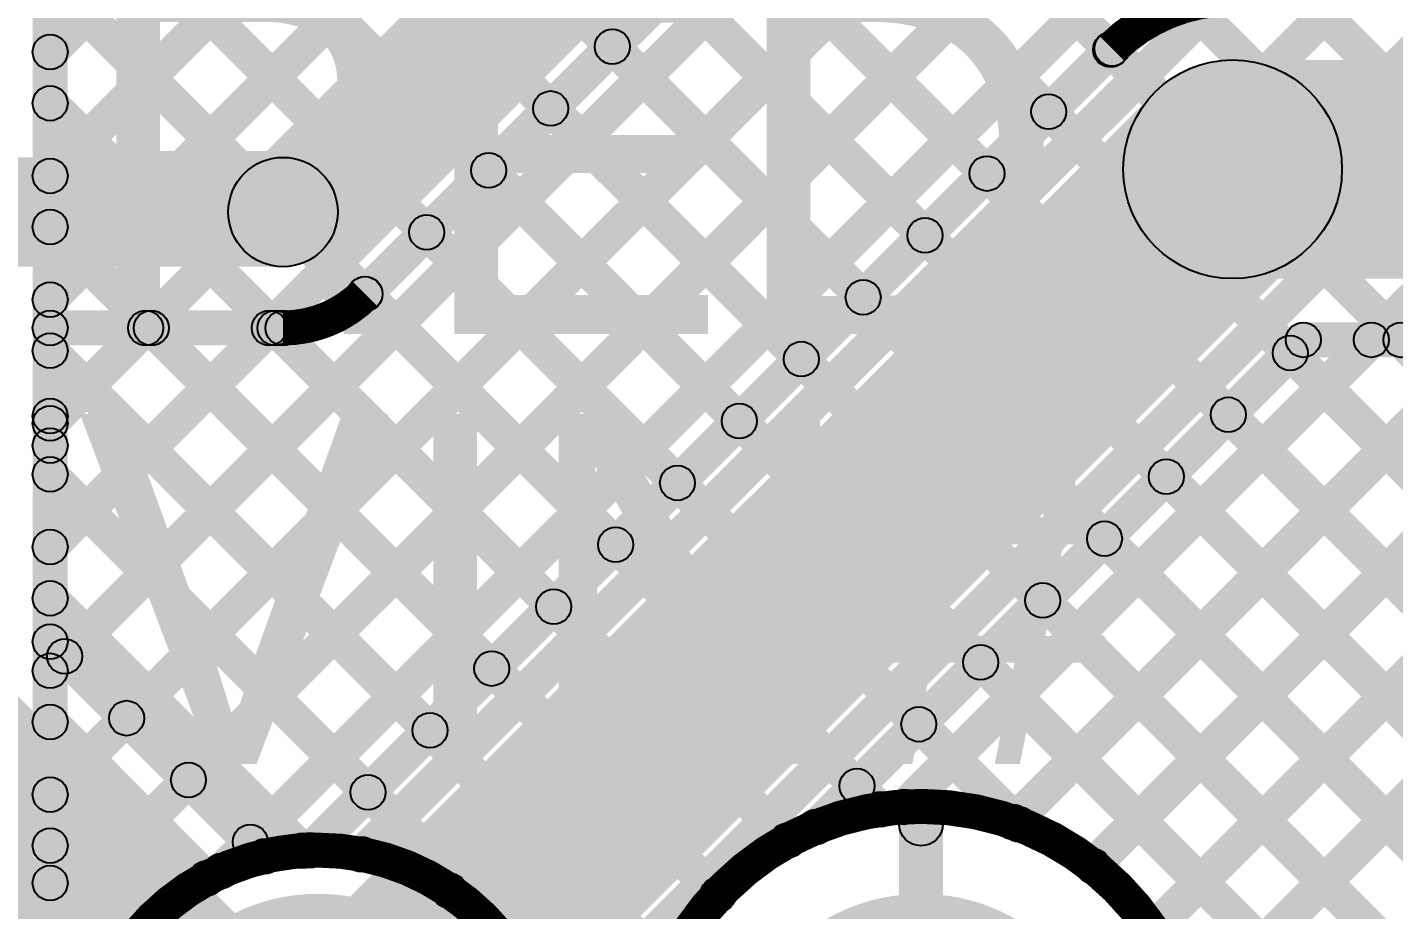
# Model space of a CAD drawing. Header units: millimetres. Extents: x 0.01 to 3.4, y 0.01 to 2.05.
# Drawn here: x 1.1898 to 1.502, y 0.1638 to 0.3654 of the extents above; entities that cross this region are included whole.
import ezdxf

# ---------------------------------------------------------------- set-up
doc = ezdxf.new("R2010")
doc.units = ezdxf.units.MM
doc.header["$MEASUREMENT"] = 0
for name, color, linetype in [('BottomLayer', 5, 'Continuous'), ('BottomSolder', 6, 'Continuous'), ('TopLayer', 1, 'Continuous'), ('TopOverlay', 2, 'Continuous'), ('TopSolder', 216, 'Continuous')]:
    doc.layers.add(name, color=color, linetype=linetype)

# ---------------------------------------------------------------- blocks, each defined once
blk = doc.blocks.new('ESP8285_6')
at = {"layer": 'BottomSolder'}
h = blk.add_hatch(color=6, dxfattribs=at)
edge = h.paths.add_edge_path()
edge.add_arc((0.49921, 0.25236), 0.04337, 0, 360)
h = blk.add_hatch(color=6, dxfattribs=at)
edge = h.paths.add_edge_path()
edge.add_arc((0.49921, 0.11457), 0.04337, 0, 360)
at = {"layer": 'TopSolder'}
h = blk.add_hatch(color=216, dxfattribs=at)
edge = h.paths.add_edge_path()
edge.add_arc((0.49921, 0.25236), 0.04337, 0, 360)
h = blk.add_hatch(color=216, dxfattribs=at)
edge = h.paths.add_edge_path()
edge.add_arc((0.49921, 0.11457), 0.04337, 0, 360)

msp = doc.modelspace()

# ---------------------------------------------------------------- hatches: boundary and pattern name
at = {"layer": 'BottomLayer'}
for points in [[(1.19784, 0.32865), (1.19218, 0.33431), (2.06017, 1.2023), (2.06583, 1.19665)], [(1.19784, 0.30037), (1.19218, 0.30603), (2.06017, 1.17402), (2.06583, 1.16836)], [(1.19784, 0.27209), (1.19218, 0.27774), (2.06017, 1.14574), (2.06583, 1.14008)], [(1.19784, 0.2438), (1.19218, 0.24946), (2.06017, 1.11745), (2.06583, 1.11179)], [(1.20116, 0.21884), (1.1955, 0.2245), (2.06017, 1.08917), (2.06583, 1.08351)], [(1.2153, 0.2047), (1.20965, 0.21036), (1.9806, 0.98131), (1.98625, 0.97565)], [(1.22945, 0.19056), (1.22379, 0.19622), (1.98617, 0.9586), (1.99183, 0.95294)], [(1.19784, 0.35694), (1.19218, 0.3626), (1.76691, 0.93733), (1.77257, 0.93167)], [(1.24359, 0.17642), (1.23793, 0.18207), (1.98617, 0.93031), (1.99183, 0.92466)], [(1.25474, 0.53726), (1.2604, 0.54292), (1.44018, 0.36313), (1.43453, 0.35748)], [(1.2406, 0.52312), (1.24625, 0.52878), (1.42604, 0.34899), (1.42038, 0.34333)], [(1.22645, 0.50898), (1.23211, 0.51464), (1.4119, 0.33485), (1.40624, 0.32919)], [(1.21103, 0.49612), (1.21669, 0.50177), (1.39776, 0.32071), (1.3921, 0.31505)], [(1.19218, 0.48668), (1.19784, 0.49234), (1.38361, 0.30656), (1.37796, 0.30091)], [(1.19218, 0.4584), (1.19784, 0.46406), (1.36947, 0.29242), (1.36382, 0.28676)], [(1.19218, 0.43012), (1.19784, 0.43577), (1.35533, 0.27828), (1.34967, 0.27262)], [(1.19218, 0.40183), (1.19784, 0.40749), (1.34119, 0.26414), (1.33553, 0.25848)], [(1.19218, 0.37355), (1.19784, 0.3792), (1.32705, 0.25), (1.32139, 0.24434)], [(1.19901, 0.27658), (1.19101, 0.27658), (1.19101, 0.36984), (1.19901, 0.36984)], [(1.25722, 0.17451), (1.25156, 0.18017), (1.4348, 0.36341), (1.44046, 0.35775)], [(1.4652, 0.308), (1.4652, 0.358), (1.695, 0.358), (1.695, 0.308)], [(1.19218, 0.34526), (1.19784, 0.35092), (1.3129, 0.23585), (1.30725, 0.2302)], [(1.27388, 0.10632), (1.23853, 0.14168), (1.44753, 0.35068), (1.48288, 0.31532)], [(1.19218, 0.31698), (1.19784, 0.32264), (1.29876, 0.22171), (1.2931, 0.21605)], [(1.37284, 0.17983), (1.36719, 0.18548), (1.47853, 0.29683), (1.48419, 0.29117)], [(1.39302, 0.18443), (1.38736, 0.19008), (1.49411, 0.29683), (1.49976, 0.29117)], [(1.41784, 0.18096), (1.41218, 0.18662), (1.52239, 0.29683), (1.52805, 0.29117)], [(1.43608, 0.17092), (1.43043, 0.17658), (1.55068, 0.29683), (1.55633, 0.29117)], [(1.44964, 0.1562), (1.44398, 0.16185), (1.57896, 0.29683), (1.58462, 0.29117)], [(1.4583, 0.13657), (1.45264, 0.14223), (1.60725, 0.29683), (1.6129, 0.29117)], [(1.48136, 0.29), (1.48136, 0.298), (1.695, 0.298), (1.695, 0.29)], [(1.50083, 0.29117), (1.50649, 0.29683), (1.68749, 0.11583), (1.68183, 0.11017)], [(1.19218, 0.28869), (1.19784, 0.29435), (1.28462, 0.20757), (1.27896, 0.20191)], [(1.47554, 0.28818), (1.4812, 0.29384), (1.6592, 0.11583), (1.65355, 0.11017)], [(1.4614, 0.27404), (1.46705, 0.27969), (1.63092, 0.11583), (1.62526, 0.11017)], [(1.19901, 0.26984), (1.19101, 0.26984), (1.19101, 0.27658), (1.19901, 0.27658)], [(1.19901, 0.26984), (1.19101, 0.26984), (1.19101, 0.27658), (1.19901, 0.27658)], [(1.19901, 0.225), (1.19101, 0.225), (1.19101, 0.26984), (1.19901, 0.26984)], [(1.19218, 0.26041), (1.19784, 0.26607), (1.27048, 0.19343), (1.26482, 0.18777)], [(1.44725, 0.25989), (1.45291, 0.26555), (1.60263, 0.11583), (1.59698, 0.11017)], [(1.43311, 0.24575), (1.43877, 0.25141), (1.57435, 0.11583), (1.56869, 0.11017)], [(1.12396, 0.20553), (1.15932, 0.24089), (1.26053, 0.13968), (1.22517, 0.10432)], [(1.19218, 0.23213), (1.19784, 0.23778), (1.25554, 0.18008), (1.24988, 0.17443)], [(1.41897, 0.23161), (1.42463, 0.23727), (1.54607, 0.11583), (1.54041, 0.11017)], [(1.19218, 0.22217), (1.19784, 0.22783), (1.24687, 0.17879), (1.24121, 0.17314)], [(1.40483, 0.21747), (1.41048, 0.22313), (1.51778, 0.11583), (1.51212, 0.11017)], [(1.39069, 0.20333), (1.39634, 0.20898), (1.41921, 0.18611), (1.41355, 0.18046)], [(1.37654, 0.18918), (1.3822, 0.19484), (1.38753, 0.18951), (1.38187, 0.18386)], [(1.399, 0.124), (1.389, 0.124), (1.389, 0.18337), (1.399, 0.18337)]]:
    msp.add_hatch(color=5, dxfattribs=at).paths.add_polyline_path(points)
h = msp.add_hatch(color=5, dxfattribs=at)
edge = h.paths.add_edge_path()
edge.add_arc((1.19501, 0.35977), 0.004, 0, 360)
h = msp.add_hatch(color=5, dxfattribs=at)
edge = h.paths.add_edge_path()
edge.add_arc((1.43735, 0.3603), 0.004, 0, 360)
h = msp.add_hatch(color=5, dxfattribs=at)
edge = h.paths.add_edge_path()
edge.add_arc((1.43763, 0.36058), 0.004, 0, 360)
h = msp.add_hatch(color=5, dxfattribs=at)
edge = h.paths.add_edge_path()
edge.add_arc((1.43763, 0.36058), 0.004, 0, 360)
h = msp.add_hatch(color=5, dxfattribs=at)
edge = h.paths.add_edge_path()
edge.add_arc((1.43763, 0.36058), 0.004, 0, 360)
h = msp.add_hatch(color=5, dxfattribs=at)
edge = h.paths.add_edge_path()
edge.add_arc((1.4652, 0.333), 0.025, 0, 360)
h = msp.add_hatch(color=5, dxfattribs=at)
edge = h.paths.add_edge_path()
edge.add_arc((1.4652, 0.333), 0.025, 0, 360)
h = msp.add_hatch(color=5, dxfattribs=at)
edge = h.paths.add_edge_path()
edge.add_arc((1.19501, 0.34809), 0.004, 0, 360)
h = msp.add_hatch(color=5, dxfattribs=at)
edge = h.paths.add_edge_path()
edge.add_arc((1.42321, 0.34616), 0.004, 0, 360)
h = msp.add_hatch(color=5, dxfattribs=at)
edge = h.paths.add_edge_path()
edge.add_arc((1.19501, 0.33148), 0.004, 0, 360)
h = msp.add_hatch(color=5, dxfattribs=at)
edge = h.paths.add_edge_path()
edge.add_arc((1.40907, 0.33202), 0.004, 0, 360)
h = msp.add_hatch(color=5, dxfattribs=at)
edge = h.paths.add_edge_path()
edge.add_arc((1.19501, 0.31981), 0.004, 0, 360)
h = msp.add_hatch(color=5, dxfattribs=at)
edge = h.paths.add_edge_path()
edge.add_arc((1.39493, 0.31788), 0.004, 0, 360)
h = msp.add_hatch(color=5, dxfattribs=at)
edge = h.paths.add_edge_path()
edge.add_arc((1.19501, 0.3032), 0.004, 0, 360)
h = msp.add_hatch(color=5, dxfattribs=at)
edge = h.paths.add_edge_path()
edge.add_arc((1.38079, 0.30374), 0.004, 0, 360)
h = msp.add_hatch(color=5, dxfattribs=at)
edge = h.paths.add_edge_path()
edge.add_arc((1.48136, 0.294), 0.004, 0, 360)
h = msp.add_hatch(color=5, dxfattribs=at)
edge = h.paths.add_edge_path()
edge.add_arc((1.48136, 0.294), 0.004, 0, 360)
h = msp.add_hatch(color=5, dxfattribs=at)
edge = h.paths.add_edge_path()
edge.add_arc((1.49694, 0.294), 0.004, 0, 360)
h = msp.add_hatch(color=5, dxfattribs=at)
edge = h.paths.add_edge_path()
edge.add_arc((1.50366, 0.294), 0.004, 0, 360)
h = msp.add_hatch(color=5, dxfattribs=at)
edge = h.paths.add_edge_path()
edge.add_arc((1.19501, 0.29152), 0.004, 0, 360)
h = msp.add_hatch(color=5, dxfattribs=at)
edge = h.paths.add_edge_path()
edge.add_arc((1.36664, 0.28959), 0.004, 0, 360)
h = msp.add_hatch(color=5, dxfattribs=at)
edge = h.paths.add_edge_path()
edge.add_arc((1.47837, 0.29101), 0.004, 0, 360)
h = msp.add_hatch(color=5, dxfattribs=at)
edge = h.paths.add_edge_path()
edge.add_arc((1.19501, 0.27658), 0.004, 0, 360)
h = msp.add_hatch(color=5, dxfattribs=at)
edge = h.paths.add_edge_path()
edge.add_arc((1.19501, 0.27658), 0.004, 0, 360)
h = msp.add_hatch(color=5, dxfattribs=at)
edge = h.paths.add_edge_path()
edge.add_arc((1.19501, 0.27658), 0.004, 0, 360)
h = msp.add_hatch(color=5, dxfattribs=at)
edge = h.paths.add_edge_path()
edge.add_arc((1.19501, 0.27491), 0.004, 0, 360)
h = msp.add_hatch(color=5, dxfattribs=at)
edge = h.paths.add_edge_path()
edge.add_arc((1.3525, 0.27545), 0.004, 0, 360)
h = msp.add_hatch(color=5, dxfattribs=at)
edge = h.paths.add_edge_path()
edge.add_arc((1.46422, 0.27687), 0.004, 0, 360)
h = msp.add_hatch(color=5, dxfattribs=at)
edge = h.paths.add_edge_path()
edge.add_arc((1.19501, 0.26984), 0.004, 0, 360)
h = msp.add_hatch(color=5, dxfattribs=at)
edge = h.paths.add_edge_path()
edge.add_arc((1.19501, 0.26984), 0.004, 0, 360)
h = msp.add_hatch(color=5, dxfattribs=at)
edge = h.paths.add_edge_path()
edge.add_arc((1.19501, 0.26984), 0.004, 0, 360)
h = msp.add_hatch(color=5, dxfattribs=at)
edge = h.paths.add_edge_path()
edge.add_arc((1.19501, 0.26324), 0.004, 0, 360)
h = msp.add_hatch(color=5, dxfattribs=at)
edge = h.paths.add_edge_path()
edge.add_arc((1.45008, 0.26272), 0.004, 0, 360)
h = msp.add_hatch(color=5, dxfattribs=at)
edge = h.paths.add_edge_path()
edge.add_arc((1.33836, 0.26131), 0.004, 0, 360)
h = msp.add_hatch(color=5, dxfattribs=at)
edge = h.paths.add_edge_path()
edge.add_arc((1.19501, 0.24663), 0.004, 0, 360)
h = msp.add_hatch(color=5, dxfattribs=at)
edge = h.paths.add_edge_path()
edge.add_arc((1.32422, 0.24717), 0.004, 0, 360)
h = msp.add_hatch(color=5, dxfattribs=at)
edge = h.paths.add_edge_path()
edge.add_arc((1.43594, 0.24858), 0.004, 0, 360)
h = msp.add_hatch(color=5, dxfattribs=at)
edge = h.paths.add_edge_path()
edge.add_arc((1.19501, 0.23495), 0.004, 0, 360)
h = msp.add_hatch(color=5, dxfattribs=at)
edge = h.paths.add_edge_path()
edge.add_arc((1.4218, 0.23444), 0.004, 0, 360)
h = msp.add_hatch(color=5, dxfattribs=at)
edge = h.paths.add_edge_path()
edge.add_arc((1.31008, 0.23302), 0.004, 0, 360)
h = msp.add_hatch(color=5, dxfattribs=at)
edge = h.paths.add_edge_path()
edge.add_arc((1.19501, 0.225), 0.004, 0, 360)
h = msp.add_hatch(color=5, dxfattribs=at)
edge = h.paths.add_edge_path()
edge.add_arc((1.19501, 0.225), 0.004, 0, 360)
h = msp.add_hatch(color=5, dxfattribs=at)
edge = h.paths.add_edge_path()
edge.add_arc((1.19833, 0.22167), 0.004, 0, 360)
h = msp.add_hatch(color=5, dxfattribs=at)
edge = h.paths.add_edge_path()
edge.add_arc((1.29593, 0.21888), 0.004, 0, 360)
h = msp.add_hatch(color=5, dxfattribs=at)
edge = h.paths.add_edge_path()
edge.add_arc((1.40766, 0.2203), 0.004, 0, 360)
h = msp.add_hatch(color=5, dxfattribs=at)
edge = h.paths.add_edge_path()
edge.add_arc((1.21248, 0.20753), 0.004, 0, 360)
h = msp.add_hatch(color=5, dxfattribs=at)
edge = h.paths.add_edge_path()
edge.add_arc((1.39351, 0.20615), 0.004, 0, 360)
h = msp.add_hatch(color=5, dxfattribs=at)
edge = h.paths.add_edge_path()
edge.add_arc((1.28179, 0.20474), 0.004, 0, 360)
h = msp.add_hatch(color=5, dxfattribs=at)
edge = h.paths.add_edge_path()
edge.add_arc((1.22662, 0.19339), 0.004, 0, 360)
h = msp.add_hatch(color=5, dxfattribs=at)
edge = h.paths.add_edge_path()
edge.add_arc((1.26765, 0.1906), 0.004, 0, 360)
h = msp.add_hatch(color=5, dxfattribs=at)
edge = h.paths.add_edge_path()
edge.add_arc((1.37937, 0.19201), 0.004, 0, 360)
h = msp.add_hatch(color=5, dxfattribs=at)
edge = h.paths.add_edge_path()
edge.add_arc((1.3847, 0.18668), 0.004, 0, 360)
h = msp.add_hatch(color=5, dxfattribs=at)
edge = h.paths.add_edge_path()
edge.add_arc((1.39019, 0.18726), 0.004, 0, 360)
h = msp.add_hatch(color=5, dxfattribs=at)
edge = h.paths.add_edge_path()
edge.add_arc((1.394, 0.18337), 0.005, 0, 360)
h = msp.add_hatch(color=5, dxfattribs=at)
edge = h.paths.add_edge_path()
edge.add_arc((1.41501, 0.18379), 0.004, 0, 360)
h = msp.add_hatch(color=5, dxfattribs=at)
edge = h.paths.add_edge_path()
edge.add_arc((1.37002, 0.18266), 0.004, 0, 360)
h = msp.add_hatch(color=5, dxfattribs=at)
edge = h.paths.add_edge_path()
edge.add_arc((1.37002, 0.18266), 0.004, 0, 360)
h = msp.add_hatch(color=5, dxfattribs=at)
edge = h.paths.add_edge_path()
edge.add_arc((1.41638, 0.18329), 0.004, 0, 360)
h = msp.add_hatch(color=5, dxfattribs=at)
edge = h.paths.add_edge_path()
edge.add_arc((1.24076, 0.17924), 0.004, 0, 360)
h = msp.add_hatch(color=5, dxfattribs=at)
edge = h.paths.add_edge_path()
edge.add_arc((1.25271, 0.17726), 0.004, 0, 360)
h = msp.add_hatch(color=5, dxfattribs=at)
edge = h.paths.add_edge_path()
edge.add_arc((1.25439, 0.17734), 0.004, 0, 360)
h = msp.add_hatch(color=5, dxfattribs=at)
edge = h.paths.add_edge_path()
edge.add_arc((1.25439, 0.17734), 0.004, 0, 360)
h = msp.add_hatch(color=5, dxfattribs=at)
edge = h.paths.add_edge_path()
edge.add_arc((1.24404, 0.17597), 0.004, 0, 360)
h = msp.add_hatch(color=5, dxfattribs=at)
edge = h.paths.add_edge_path()
edge.add_arc((1.24404, 0.17597), 0.004, 0, 360)
h = msp.add_hatch(color=5, dxfattribs=at)
edge = h.paths.add_edge_path()
edge.add_arc((1.43325, 0.17375), 0.004, 0, 360)
at = {"layer": 'TopLayer'}
for points in [[(1.23691, 0.16974), (1.23126, 0.1754), (1.88669, 0.83083), (1.89234, 0.82517)], [(1.26905, 0.17359), (1.26339, 0.17925), (1.91497, 0.83083), (1.92063, 0.82517)], [(1.28904, 0.1653), (1.28339, 0.17096), (1.94325, 0.83083), (1.94891, 0.82517)], [(1.30318, 0.15116), (1.29753, 0.15682), (1.97154, 0.83083), (1.9772, 0.82517)], [(1.07206, 0.03317), (1.0664, 0.03883), (1.8554, 0.82783), (1.86106, 0.82217)], [(1.19784, 0.21552), (1.19218, 0.22117), (1.79883, 0.82783), (1.80449, 0.82217)], [(1.19784, 0.18723), (1.19218, 0.19289), (1.82712, 0.82783), (1.83277, 0.82217)], [(1.25705, 0.31437), (1.23937, 0.33205), (1.72516, 0.81784), (1.74284, 0.80016)], [(1.31146, 0.13115), (1.3058, 0.13681), (1.97967, 0.81068), (1.98533, 0.80502)], [(1.26981, 0.30168), (1.26416, 0.30734), (1.74988, 0.79306), (1.75553, 0.7874)], [(1.39302, 0.18443), (1.38736, 0.19008), (1.98737, 0.79009), (1.99303, 0.78443)], [(1.41784, 0.18096), (1.41218, 0.18662), (2.00151, 0.77595), (2.00717, 0.77029)], [(1.43608, 0.17092), (1.43043, 0.17658), (2.01565, 0.76181), (2.02131, 0.75615)], [(1.44964, 0.1562), (1.44398, 0.16185), (2.0298, 0.74766), (2.03545, 0.74201)], [(1.4583, 0.13657), (1.45264, 0.14223), (2.04394, 0.73352), (2.0496, 0.72786)], [(1.40552, 0.44305), (1.41118, 0.4487), (1.82106, 0.03883), (1.8154, 0.03317)], [(1.39138, 0.4289), (1.39704, 0.43456), (1.79277, 0.03883), (1.78711, 0.03317)], [(1.37724, 0.41476), (1.3829, 0.42042), (1.76449, 0.03883), (1.75883, 0.03317)], [(1.3631, 0.40062), (1.36875, 0.40628), (1.7362, 0.03883), (1.73055, 0.03317)], [(1.34895, 0.38648), (1.35461, 0.39214), (1.70792, 0.03883), (1.70226, 0.03317)], [(1.33481, 0.37234), (1.34047, 0.37799), (1.67963, 0.03883), (1.67398, 0.03317)], [(1.32067, 0.35819), (1.32633, 0.36385), (1.65135, 0.03883), (1.64569, 0.03317)], [(1.30653, 0.34405), (1.31219, 0.34971), (1.62307, 0.03883), (1.61741, 0.03317)], [(1.14164, 0.31071), (1.14164, 0.33571), (1.24821, 0.33571), (1.24821, 0.31071)], [(1.29239, 0.32991), (1.29804, 0.33557), (1.59478, 0.03883), (1.58912, 0.03317)], [(1.27824, 0.31577), (1.2839, 0.32142), (1.41921, 0.18611), (1.41355, 0.18046)], [(1.2641, 0.30163), (1.26976, 0.30728), (1.38753, 0.18951), (1.38187, 0.18386)], [(1.19501, 0.29271), (1.19501, 0.30071), (1.24821, 0.30071), (1.24821, 0.29271)], [(1.19901, 0.27658), (1.19101, 0.27658), (1.19101, 0.29671), (1.19901, 0.29671)], [(1.19784, 0.2438), (1.19218, 0.24946), (1.24226, 0.29954), (1.24792, 0.29388)], [(1.19784, 0.27209), (1.19218, 0.27774), (1.21398, 0.29954), (1.21963, 0.29388)], [(1.21527, 0.29388), (1.22093, 0.29954), (1.35045, 0.17002), (1.3448, 0.16436)], [(1.24356, 0.29388), (1.24922, 0.29954), (1.36636, 0.18239), (1.36071, 0.17674)], [(1.19218, 0.28869), (1.19784, 0.29435), (1.33914, 0.15305), (1.33348, 0.14739)], [(1.19901, 0.26984), (1.19101, 0.26984), (1.19101, 0.27658), (1.19901, 0.27658)], [(1.19901, 0.26984), (1.19101, 0.26984), (1.19101, 0.27658), (1.19901, 0.27658)], [(1.19901, 0.16984), (1.19101, 0.16984), (1.19101, 0.26984), (1.19901, 0.26984)], [(1.19218, 0.26041), (1.19784, 0.26607), (1.33356, 0.13035), (1.3279, 0.12469)], [(1.19218, 0.23213), (1.19784, 0.23778), (1.25554, 0.18008), (1.24988, 0.17443)], [(1.19218, 0.20384), (1.19784, 0.2095), (1.23359, 0.17374), (1.22793, 0.16809)], [(1.19218, 0.17556), (1.19784, 0.18121), (1.21804, 0.16101), (1.21239, 0.15535)], [(1.399, 0.124), (1.389, 0.124), (1.389, 0.18337), (1.399, 0.18337)], [(1.08827, 0.16584), (1.08827, 0.17384), (1.19501, 0.17384), (1.19501, 0.16584)]]:
    msp.add_hatch(color=1, dxfattribs=at).paths.add_polyline_path(points)
h = msp.add_hatch(color=1, dxfattribs=at)
edge = h.paths.add_edge_path()
edge.add_arc((1.3235, 0.36102), 0.004, 0, 360)
h = msp.add_hatch(color=1, dxfattribs=at)
edge = h.paths.add_edge_path()
edge.add_arc((1.30936, 0.34688), 0.004, 0, 360)
h = msp.add_hatch(color=1, dxfattribs=at)
edge = h.paths.add_edge_path()
edge.add_arc((1.24821, 0.32321), 0.0125, 0, 360)
h = msp.add_hatch(color=1, dxfattribs=at)
edge = h.paths.add_edge_path()
edge.add_arc((1.24821, 0.32321), 0.0125, 0, 360)
h = msp.add_hatch(color=1, dxfattribs=at)
edge = h.paths.add_edge_path()
edge.add_arc((1.29521, 0.33274), 0.004, 0, 360)
h = msp.add_hatch(color=1, dxfattribs=at)
edge = h.paths.add_edge_path()
edge.add_arc((1.28107, 0.3186), 0.004, 0, 360)
h = msp.add_hatch(color=1, dxfattribs=at)
edge = h.paths.add_edge_path()
edge.add_arc((1.26693, 0.30445), 0.004, 0, 360)
h = msp.add_hatch(color=1, dxfattribs=at)
edge = h.paths.add_edge_path()
edge.add_arc((1.26695, 0.30447), 0.004, 0, 360)
h = msp.add_hatch(color=1, dxfattribs=at)
edge = h.paths.add_edge_path()
edge.add_arc((1.26698, 0.30451), 0.004, 0, 360)
h = msp.add_hatch(color=1, dxfattribs=at)
edge = h.paths.add_edge_path()
edge.add_arc((1.26698, 0.30451), 0.004, 0, 360)
h = msp.add_hatch(color=1, dxfattribs=at)
edge = h.paths.add_edge_path()
edge.add_arc((1.19501, 0.29671), 0.004, 0, 360)
h = msp.add_hatch(color=1, dxfattribs=at)
edge = h.paths.add_edge_path()
edge.add_arc((1.19501, 0.29671), 0.004, 0, 360)
h = msp.add_hatch(color=1, dxfattribs=at)
edge = h.paths.add_edge_path()
edge.add_arc((1.21681, 0.29671), 0.004, 0, 360)
h = msp.add_hatch(color=1, dxfattribs=at)
edge = h.paths.add_edge_path()
edge.add_arc((1.2181, 0.29671), 0.004, 0, 360)
h = msp.add_hatch(color=1, dxfattribs=at)
edge = h.paths.add_edge_path()
edge.add_arc((1.24509, 0.29671), 0.004, 0, 360)
h = msp.add_hatch(color=1, dxfattribs=at)
edge = h.paths.add_edge_path()
edge.add_arc((1.24639, 0.29671), 0.004, 0, 360)
h = msp.add_hatch(color=1, dxfattribs=at)
edge = h.paths.add_edge_path()
edge.add_arc((1.24821, 0.29671), 0.004, 0, 360)
h = msp.add_hatch(color=1, dxfattribs=at)
edge = h.paths.add_edge_path()
edge.add_arc((1.24821, 0.29671), 0.004, 0, 360)
h = msp.add_hatch(color=1, dxfattribs=at)
edge = h.paths.add_edge_path()
edge.add_arc((1.24821, 0.29671), 0.004, 0, 360)
h = msp.add_hatch(color=1, dxfattribs=at)
edge = h.paths.add_edge_path()
edge.add_arc((1.19501, 0.29152), 0.004, 0, 360)
h = msp.add_hatch(color=1, dxfattribs=at)
edge = h.paths.add_edge_path()
edge.add_arc((1.19501, 0.27658), 0.004, 0, 360)
h = msp.add_hatch(color=1, dxfattribs=at)
edge = h.paths.add_edge_path()
edge.add_arc((1.19501, 0.27658), 0.004, 0, 360)
h = msp.add_hatch(color=1, dxfattribs=at)
edge = h.paths.add_edge_path()
edge.add_arc((1.19501, 0.27658), 0.004, 0, 360)
h = msp.add_hatch(color=1, dxfattribs=at)
edge = h.paths.add_edge_path()
edge.add_arc((1.19501, 0.27491), 0.004, 0, 360)
h = msp.add_hatch(color=1, dxfattribs=at)
edge = h.paths.add_edge_path()
edge.add_arc((1.19501, 0.26984), 0.004, 0, 360)
h = msp.add_hatch(color=1, dxfattribs=at)
edge = h.paths.add_edge_path()
edge.add_arc((1.19501, 0.26984), 0.004, 0, 360)
h = msp.add_hatch(color=1, dxfattribs=at)
edge = h.paths.add_edge_path()
edge.add_arc((1.19501, 0.26984), 0.004, 0, 360)
h = msp.add_hatch(color=1, dxfattribs=at)
edge = h.paths.add_edge_path()
edge.add_arc((1.19501, 0.26324), 0.004, 0, 360)
h = msp.add_hatch(color=1, dxfattribs=at)
edge = h.paths.add_edge_path()
edge.add_arc((1.19501, 0.24663), 0.004, 0, 360)
h = msp.add_hatch(color=1, dxfattribs=at)
edge = h.paths.add_edge_path()
edge.add_arc((1.19501, 0.23495), 0.004, 0, 360)
h = msp.add_hatch(color=1, dxfattribs=at)
edge = h.paths.add_edge_path()
edge.add_arc((1.19501, 0.21835), 0.004, 0, 360)
h = msp.add_hatch(color=1, dxfattribs=at)
edge = h.paths.add_edge_path()
edge.add_arc((1.19501, 0.20667), 0.004, 0, 360)
h = msp.add_hatch(color=1, dxfattribs=at)
edge = h.paths.add_edge_path()
edge.add_arc((1.19501, 0.19006), 0.004, 0, 360)
h = msp.add_hatch(color=1, dxfattribs=at)
edge = h.paths.add_edge_path()
edge.add_arc((1.3847, 0.18668), 0.004, 0, 360)
h = msp.add_hatch(color=1, dxfattribs=at)
edge = h.paths.add_edge_path()
edge.add_arc((1.39019, 0.18726), 0.004, 0, 360)
h = msp.add_hatch(color=1, dxfattribs=at)
edge = h.paths.add_edge_path()
edge.add_arc((1.394, 0.18337), 0.005, 0, 360)
h = msp.add_hatch(color=1, dxfattribs=at)
edge = h.paths.add_edge_path()
edge.add_arc((1.41501, 0.18379), 0.004, 0, 360)
h = msp.add_hatch(color=1, dxfattribs=at)
edge = h.paths.add_edge_path()
edge.add_arc((1.41638, 0.18329), 0.004, 0, 360)
h = msp.add_hatch(color=1, dxfattribs=at)
edge = h.paths.add_edge_path()
edge.add_arc((1.19501, 0.17839), 0.004, 0, 360)
h = msp.add_hatch(color=1, dxfattribs=at)
edge = h.paths.add_edge_path()
edge.add_arc((1.25271, 0.17726), 0.004, 0, 360)
h = msp.add_hatch(color=1, dxfattribs=at)
edge = h.paths.add_edge_path()
edge.add_arc((1.36353, 0.17957), 0.004, 0, 360)
h = msp.add_hatch(color=1, dxfattribs=at)
edge = h.paths.add_edge_path()
edge.add_arc((1.26622, 0.17642), 0.004, 0, 360)
h = msp.add_hatch(color=1, dxfattribs=at)
edge = h.paths.add_edge_path()
edge.add_arc((1.23076, 0.17092), 0.004, 0, 360)
h = msp.add_hatch(color=1, dxfattribs=at)
edge = h.paths.add_edge_path()
edge.add_arc((1.23409, 0.17257), 0.004, 0, 360)
h = msp.add_hatch(color=1, dxfattribs=at)
edge = h.paths.add_edge_path()
edge.add_arc((1.43325, 0.17375), 0.004, 0, 360)
h = msp.add_hatch(color=1, dxfattribs=at)
edge = h.paths.add_edge_path()
edge.add_arc((1.19501, 0.16984), 0.004, 0, 360)
h = msp.add_hatch(color=1, dxfattribs=at)
edge = h.paths.add_edge_path()
edge.add_arc((1.19501, 0.16984), 0.004, 0, 360)
h = msp.add_hatch(color=1, dxfattribs=at)
edge = h.paths.add_edge_path()
edge.add_arc((1.28622, 0.16813), 0.004, 0, 360)
h = msp.add_hatch(color=1, dxfattribs=at)
edge = h.paths.add_edge_path()
edge.add_arc((1.34763, 0.16719), 0.004, 0, 360)

# ---------------------------------------------------------------- linework, layer by layer
at = {"layer": 'BottomLayer', "const_width": 0.008}
for points in [[(1.43763, 0.36058, -0.198912), (1.4652, 0.372)], [(1.43763, 0.36058, -0.198912), (1.4652, 0.372)], [(1.37002, 0.18266, -0.533055), (1.45737, 0.124)], [(1.24404, 0.17597, -0.049028), (1.25439, 0.17734)]]:
    msp.add_lwpolyline(points, format="xyb", dxfattribs=at)
at = {"layer": 'BottomLayer'}
for centre, radius in [((1.19501, 0.35977), 0.004), ((1.43735, 0.3603), 0.004), ((1.43763, 0.36058), 0.004), ((1.43763, 0.36058), 0.004), ((1.43763, 0.36058), 0.004), ((1.4652, 0.333), 0.025), ((1.4652, 0.333), 0.025), ((1.19501, 0.34809), 0.004), ((1.42321, 0.34616), 0.004), ((1.19501, 0.33148), 0.004), ((1.40907, 0.33202), 0.004), ((1.19501, 0.31981), 0.004), ((1.39493, 0.31788), 0.004), ((1.19501, 0.3032), 0.004), ((1.38079, 0.30374), 0.004), ((1.48136, 0.294), 0.004), ((1.48136, 0.294), 0.004), ((1.49694, 0.294), 0.004), ((1.50366, 0.294), 0.004), ((1.19501, 0.29152), 0.004), ((1.36664, 0.28959), 0.004), ((1.47837, 0.29101), 0.004), ((1.19501, 0.27658), 0.004), ((1.19501, 0.27658), 0.004), ((1.19501, 0.27658), 0.004), ((1.19501, 0.27491), 0.004), ((1.3525, 0.27545), 0.004), ((1.46422, 0.27687), 0.004), ((1.19501, 0.26984), 0.004), ((1.19501, 0.26984), 0.004), ((1.19501, 0.26984), 0.004), ((1.19501, 0.26324), 0.004), ((1.45008, 0.26272), 0.004), ((1.33836, 0.26131), 0.004), ((1.19501, 0.24663), 0.004), ((1.32422, 0.24717), 0.004), ((1.43594, 0.24858), 0.004), ((1.19501, 0.23495), 0.004), ((1.4218, 0.23444), 0.004), ((1.31008, 0.23302), 0.004), ((1.19501, 0.225), 0.004), ((1.19501, 0.225), 0.004), ((1.19833, 0.22167), 0.004), ((1.29593, 0.21888), 0.004), ((1.40766, 0.2203), 0.004), ((1.21248, 0.20753), 0.004), ((1.39351, 0.20615), 0.004), ((1.28179, 0.20474), 0.004), ((1.22662, 0.19339), 0.004), ((1.26765, 0.1906), 0.004), ((1.37937, 0.19201), 0.004), ((1.3847, 0.18668), 0.004), ((1.39019, 0.18726), 0.004), ((1.394, 0.18337), 0.005), ((1.41501, 0.18379), 0.004), ((1.37002, 0.18266), 0.004), ((1.37002, 0.18266), 0.004), ((1.41638, 0.18329), 0.004), ((1.24076, 0.17924), 0.004), ((1.25271, 0.17726), 0.004), ((1.25439, 0.17734), 0.004), ((1.25439, 0.17734), 0.004), ((1.24404, 0.17597), 0.004), ((1.24404, 0.17597), 0.004), ((1.43325, 0.17375), 0.004)]:
    msp.add_circle(centre, radius, dxfattribs=at)
at = {"layer": 'TopLayer', "const_width": 0.008}
for points in [[(1.26698, 0.30451, -0.199375), (1.24821, 0.29671)], [(1.26695, 0.30447, -0.198912), (1.24821, 0.29671)]]:
    msp.add_lwpolyline(points, format="xyb", dxfattribs=at)
for points in [[(1.45737, 0.124, 1), (1.33063, 0.124, 1)], [(1.30957, 0.124, 1), (1.20283, 0.124, 1)]]:
    msp.add_lwpolyline(points, format="xyb", close=True, dxfattribs=at)
at = {"layer": 'TopLayer'}
for centre, radius in [((1.3235, 0.36102), 0.004), ((1.30936, 0.34688), 0.004), ((1.24821, 0.32321), 0.0125), ((1.24821, 0.32321), 0.0125), ((1.29521, 0.33274), 0.004), ((1.28107, 0.3186), 0.004), ((1.26693, 0.30445), 0.004), ((1.26695, 0.30447), 0.004), ((1.26698, 0.30451), 0.004), ((1.26698, 0.30451), 0.004), ((1.19501, 0.29671), 0.004), ((1.19501, 0.29671), 0.004), ((1.21681, 0.29671), 0.004), ((1.2181, 0.29671), 0.004), ((1.24509, 0.29671), 0.004), ((1.24639, 0.29671), 0.004), ((1.24821, 0.29671), 0.004), ((1.24821, 0.29671), 0.004), ((1.24821, 0.29671), 0.004), ((1.19501, 0.29152), 0.004), ((1.19501, 0.27658), 0.004), ((1.19501, 0.27658), 0.004), ((1.19501, 0.27658), 0.004), ((1.19501, 0.27491), 0.004), ((1.19501, 0.26984), 0.004), ((1.19501, 0.26984), 0.004), ((1.19501, 0.26984), 0.004), ((1.19501, 0.26324), 0.004), ((1.19501, 0.24663), 0.004), ((1.19501, 0.23495), 0.004), ((1.19501, 0.21835), 0.004), ((1.19501, 0.20667), 0.004), ((1.19501, 0.19006), 0.004), ((1.3847, 0.18668), 0.004), ((1.39019, 0.18726), 0.004), ((1.394, 0.18337), 0.005), ((1.41501, 0.18379), 0.004), ((1.41638, 0.18329), 0.004), ((1.19501, 0.17839), 0.004), ((1.25271, 0.17726), 0.004), ((1.36353, 0.17957), 0.004), ((1.26622, 0.17642), 0.004), ((1.23076, 0.17092), 0.004), ((1.23409, 0.17257), 0.004), ((1.43325, 0.17375), 0.004), ((1.19501, 0.16984), 0.004), ((1.19501, 0.16984), 0.004), ((1.28622, 0.16813), 0.004), ((1.34763, 0.16719), 0.004)]:
    msp.add_circle(centre, radius, dxfattribs=at)

# ---------------------------------------------------------------- block references
at = {"rotation": 270}
msp.add_blockref('ESP8285_6', (1.14164, 0.62321), dxfattribs=at)

# ---------------------------------------------------------------- texts
at = {"layer": 'TopOverlay'}
for s, p in [('RED', (1.20135, 0.29537)), ('VIN#', (1.20135, 0.19705))]:
    msp.add_text(s, height=0.08, rotation=360, dxfattribs=at).set_placement(p)

doc.saveas('drawing.dxf')
